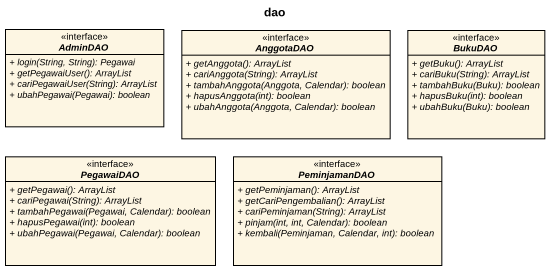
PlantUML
@startuml
title dao
hide circle
hide empty members
skinparam classAttributeIconSize 0
interface AdminDAO <<interface>> {
  {abstract} + login(String, String): Pegawai
  {abstract} + getPegawaiUser(): ArrayList
  {abstract} + cariPegawaiUser(String): ArrayList
  {abstract} + ubahPegawai(Pegawai): boolean
}
interface AnggotaDAO <<interface>> {
  {abstract} + getAnggota(): ArrayList
  {abstract} + cariAnggota(String): ArrayList
  {abstract} + tambahAnggota(Anggota, Calendar): boolean
  {abstract} + hapusAnggota(int): boolean
  {abstract} + ubahAnggota(Anggota, Calendar): boolean
}
interface BukuDAO <<interface>> {
  {abstract} + getBuku(): ArrayList
  {abstract} + cariBuku(String): ArrayList
  {abstract} + tambahBuku(Buku): boolean
  {abstract} + hapusBuku(int): boolean
  {abstract} + ubahBuku(Buku): boolean
}
interface PegawaiDAO <<interface>> {
  {abstract} + getPegawai(): ArrayList
  {abstract} + cariPegawai(String): ArrayList
  {abstract} + tambahPegawai(Pegawai, Calendar): boolean
  {abstract} + hapusPegawai(int): boolean
  {abstract} + ubahPegawai(Pegawai, Calendar): boolean
}
interface PeminjamanDAO <<interface>> {
  {abstract} + getPeminjaman(): ArrayList
  {abstract} + getCariPengembalian(): ArrayList
  {abstract} + cariPeminjaman(String): ArrayList
  {abstract} + pinjam(int, int, Calendar): boolean
  {abstract} + kembali(Peminjaman, Calendar, int): boolean
}
@enduml
